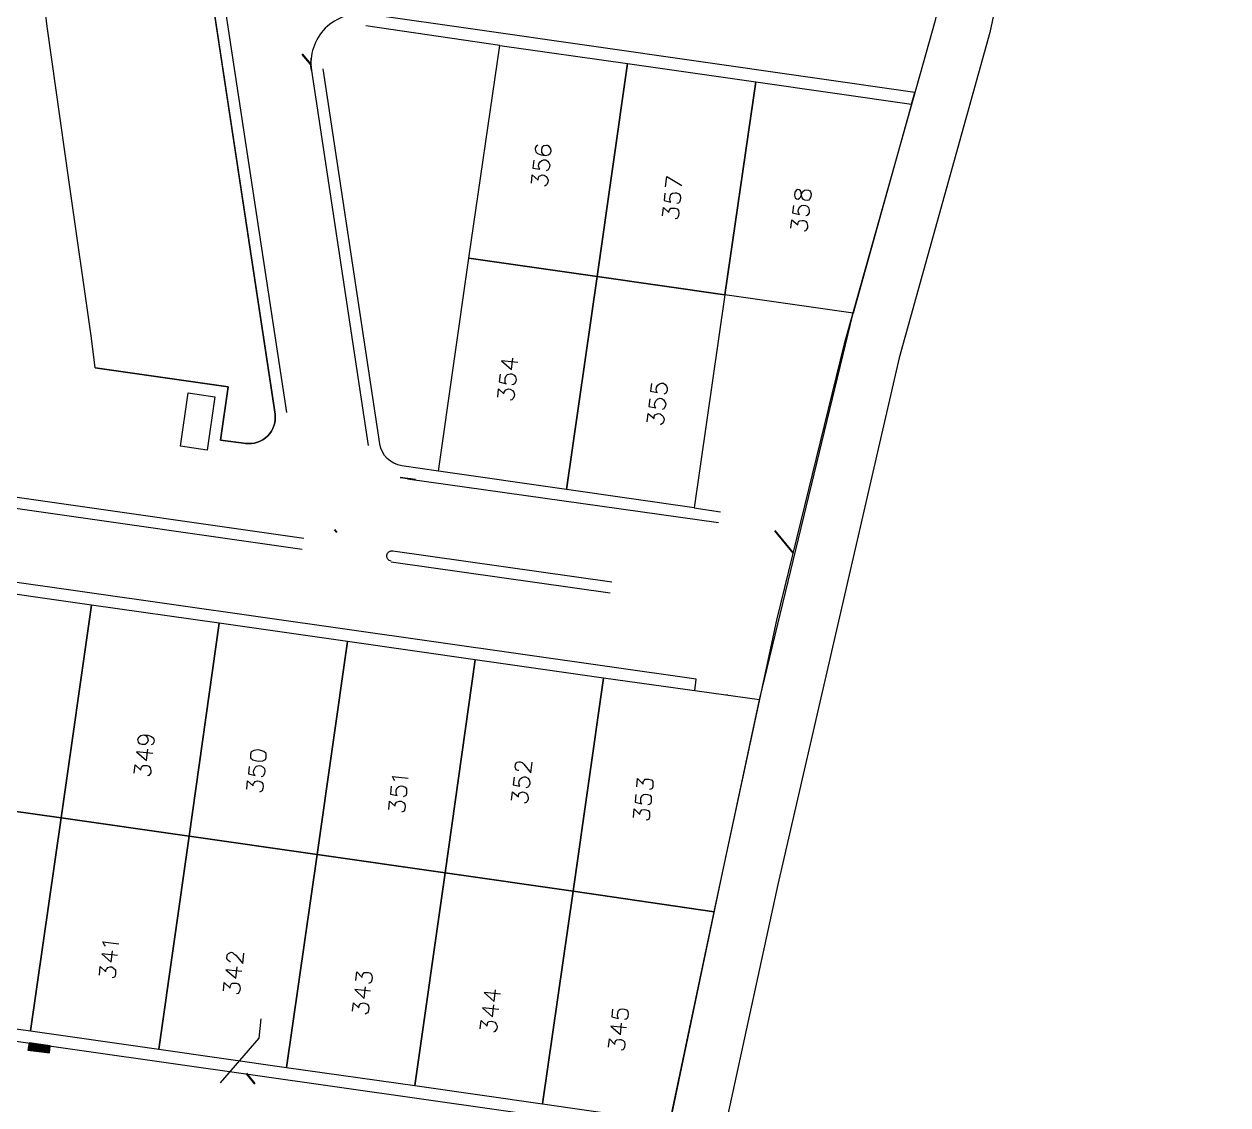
# Model space of a CAD drawing. Header units: metres. Extents: x 678 to 2349, y 417 to 1219.
# Drawn here: x 2227.4 to 2339.1, y 955.8 to 1056.1 of the extents above; entities that cross this region are included whole.
import ezdxf

# ---------------------------------------------------------------- set-up
doc = ezdxf.new("R2010")
doc.units = ezdxf.units.M
doc.layers.add('PDF2_area escolar', color=7, linetype='Continuous', true_color=0x989898)
doc.layers.add('PDF_Geometry', color=7, linetype='Continuous', true_color=0x797979)

# ---------------------------------------------------------------- blocks, each defined once
blk = doc.blocks.new('base')
at = {"layer": 'PDF_Geometry', "lineweight": 25, "extrusion": (-0.000787417, 0.063364, 0.99799), "elevation": 0.03}
for points in [[(-320.14, -199.51), (-317.65, -177.69), (-314.6, -157.33), (-312.34, -132.43), (-311, -117.52), (-303.8, -78.13), (-296.11, -43.91), (-287.33, -13.76), (-275.46, 35.07), (-264.94, 80.83)], [(-314.36, -197.29), (-299.6, -195.68), (-292.74, -194.19), (-282.66, -192.11), (-274.48, -190.36), (-258.04, -185.15), (-248.03, -180.61), (-240.54, -177.71), (-228.64, -174.04), (-222.73, -172.71), (-217.38, -171.04), (-209.93, -169.25), (-202.16, -164.76), (-196.2, -160.28), (-195.07, -159.82), (-178.09, -157.46), (-154.3, -156.61), (-136.67, -154.61), (-124.44, -153.16), (-118.07, -151.47), (-100.79, -146.65), (-80.95, -140.97), (-73.38, -139.33), (-61.69, -135.82), (-40.5, -131.6), (-37.73, -130.87), (-17.66, -129.44), (1.31, -127.46), (21.09, -124.93), (41.01, -122.83), (47.38, -123.46), (63.59, -123.19), (81.4, -124.31), (85.64, -96.07), (88.7, -66.39), (92.81, -40.78), (97.16, -22.39), (100.6, -1.56), (102.48, 8.32), (109.69, 37.36), (117.53, 76.62), (126.22, 115.64), (131.51, 149.59), (134.68, 173.97), (136.92, 195.59), (139.96, 229.68), (141.56, 250.68), (142.61, 271.37), (143.25, 283.21), (147.07, 312.94), (152.58, 355.63), (153.55, 396.04), (150.87, 418.02), (151.78, 438.64), (150.96, 458.03), (151.78, 438.64), (150.87, 418.02), (153.55, 396.04), (152.58, 355.63), (147.07, 312.94), (143.25, 283.21), (142.61, 271.37), (141.56, 250.68), (139.96, 229.68), (136.92, 195.59), (134.68, 173.97), (131.51, 149.59), (126.22, 115.64), (117.53, 76.62), (109.69, 37.36), (102.48, 8.32), (100.6, -1.56), (97.16, -22.39), (92.81, -40.78), (88.7, -66.39), (85.64, -96.07), (81.4, -124.31), (63.59, -123.19), (47.38, -123.46), (41.01, -122.83), (21.09, -124.93), (1.31, -127.46), (-17.66, -129.44), (-37.73, -130.87), (-40.5, -131.6), (-61.69, -135.82), (-73.38, -139.33), (-80.95, -140.97), (-100.79, -146.65), (-118.07, -151.47), (-124.44, -153.16), (-136.67, -154.61), (-154.3, -156.61), (-178.09, -157.46), (-195.07, -159.82), (-196.2, -160.28), (-202.16, -164.76), (-209.93, -169.25), (-217.38, -171.04), (-222.73, -172.71), (-228.64, -174.04), (-240.54, -177.71), (-248.03, -180.61), (-258.04, -185.15), (-274.48, -190.36), (-282.66, -192.11), (-292.74, -194.19), (-299.6, -195.68), (-314.36, -197.29), (-312.18, -178.45), (-309.15, -157.9), (-306.88, -132.9), (-305.82, -118), (-298.64, -78.8), (-291.06, -45.08), (-282.25, -15.12), (-275.64, 10.47), (-270.32, 33.9), (-263.82, 63.16), (-258.15, 86.41), (-284.42, 123.89)], [(-212.72, -13.76), (-225.05, -11.85), (-224.27, -6.89), (-226.64, -6.56), (-224.27, -6.89), (-225.05, -11.85), (-212.72, -13.76), (-212.4, -16.53), (-210.53, -31.04), (-208.66, -45.54), (-208.21, -49.82), (-207.57, -57.27), (-206.95, -64.76), (-206.13, -70.7), (-205.32, -76.65), (-202.67, -97.78), (-200.07, -118.96), (-199.38, -121.64), (-195.32, -136.88), (-191.41, -136.75), (-190.56, -158.55), (-190.74, -159.23), (-195.07, -159.82), (-196.2, -160.28), (-202.16, -164.76), (-209.93, -169.25), (-213.28, -170.05), (-213.36, -169.58), (-218.45, -150.23), (-210.17, -148.07), (-219.75, -78.66), (-229.38, -9.24), (-211.58, -137.89)], [(-230.46, -9.39), (-212.57, -138)], [(-250.63, -43.27), (-238.21, -45.23)], [(-254.06, -33.95), (-253.91, -33.88), (-253.79, -33.71), (-253.78, -33.57), (-253.84, -33.33), (-254.01, -33.17), (-254.36, -33.04), (-254.73, -32.99), (-255.01, -33.05), (-255.17, -33.17), (-255.29, -33.39), (-255.29, -33.43), (-255.23, -33.67), (-255.11, -33.83), (-254.93, -33.9), (-254.84, -33.91), (-254.6, -33.89), (-254.45, -33.77), (-254.38, -33.54), (-254.37, -33.5), (-254.39, -33.26), (-254.51, -33.11), (-254.73, -32.99)], [(-253.66, -32.57), (-253.57, -31.83), (-254.2, -31.71), (-254.16, -31.76), (-254.1, -32), (-254.13, -32.23), (-254.24, -32.4), (-254.39, -32.52), (-254.59, -32.59), (-254.77, -32.57), (-254.94, -32.46), (-255.06, -32.3), (-255.13, -32.11), (-255.1, -31.88), (-254.99, -31.66), (-254.93, -31.62), (-254.79, -31.55)], [(-253.4, -30.42), (-253.49, -31.19), (-254.04, -30.71), (-254.06, -30.94), (-254.13, -31.07), (-254.22, -31.11), (-254.42, -31.18), (-254.6, -31.15), (-254.77, -31.04), (-254.89, -30.89), (-254.96, -30.69), (-254.93, -30.46), (-254.81, -30.25), (-254.76, -30.21), (-254.62, -30.13)], [(-265.86, -29.94), (-265.98, -30.9), (-267.36, -30.03)], [(-265.79, -29.34), (-265.71, -28.66), (-266.33, -28.49), (-266.25, -28.59), (-266.23, -28.78), (-266.26, -29.01), (-266.33, -29.23), (-266.49, -29.35), (-266.72, -29.37), (-266.86, -29.35), (-267.08, -29.28), (-267.2, -29.12), (-267.22, -28.89), (-267.19, -28.66), (-267.12, -28.49), (-267.02, -28.4), (-266.88, -28.38)], [(-277.69, -28.05), (-277.61, -27.36), (-278.24, -27.19), (-278.2, -27.29), (-278.13, -27.48), (-278.16, -27.71), (-278.28, -27.93), (-278.43, -28.05), (-278.67, -28.07), (-278.8, -28.05), (-278.98, -27.98), (-279.1, -27.83), (-279.16, -27.59), (-279.14, -27.36), (-279.02, -27.19), (-278.97, -27.1), (-278.82, -27.08)], [(-265.54, -27.24), (-265.63, -28.02), (-266.13, -27.54), (-266.15, -27.72), (-266.26, -27.85), (-266.31, -27.93), (-266.55, -27.95), (-266.69, -27.93), (-266.91, -27.86), (-267.03, -27.71), (-267.05, -27.47), (-267.02, -27.25), (-266.95, -27.07), (-266.85, -26.99), (-266.71, -26.96)], [(-277.44, -25.94), (-277.53, -26.72), (-278.07, -26.24), (-278.1, -26.42), (-278.16, -26.55), (-278.26, -26.63), (-278.49, -26.65), (-278.63, -26.63), (-278.81, -26.57), (-278.93, -26.41), (-278.99, -26.17), (-278.97, -25.95), (-278.85, -25.77), (-278.8, -25.69), (-278.65, -25.66)], [(-273.96, 17.88), (-283.11, -17.98)], [(-251.95, -13.76), (-250.44, -13.94), (-251.36, -13.13), (-251.49, -14.19)], [(-250.29, -12.71), (-250.2, -11.98), (-250.83, -11.81), (-250.75, -11.91), (-250.73, -12.14), (-250.75, -12.33), (-250.83, -12.55), (-250.98, -12.67), (-251.22, -12.73), (-251.36, -12.72), (-251.58, -12.6), (-251.7, -12.44), (-251.76, -12.2), (-251.74, -12.02), (-251.62, -11.8), (-251.52, -11.72), (-251.37, -11.69)], [(-264.31, -11.67), (-264.22, -10.94), (-264.85, -10.81), (-264.81, -10.86), (-264.75, -11.1), (-264.78, -11.33), (-264.89, -11.5), (-265.05, -11.62), (-265.24, -11.69), (-265.42, -11.67), (-265.59, -11.56), (-265.71, -11.4), (-265.78, -11.21), (-265.76, -10.98), (-265.64, -10.76), (-265.59, -10.72), (-265.44, -10.65)], [(-250.03, -10.56), (-250.13, -11.34), (-250.62, -10.86), (-250.65, -11.04), (-250.76, -11.21), (-250.81, -11.25), (-251.05, -11.32), (-251.19, -11.3), (-251.41, -11.18), (-251.53, -11.03), (-251.59, -10.79), (-251.57, -10.61), (-251.45, -10.39), (-251.35, -10.31), (-251.2, -10.28)], [(-264.14, -10.25), (-264.05, -9.52), (-264.68, -9.4), (-264.64, -9.45), (-264.58, -9.69), (-264.6, -9.87), (-264.72, -10.09), (-264.87, -10.21), (-265.07, -10.28), (-265.25, -10.25), (-265.42, -10.14), (-265.54, -9.99), (-265.61, -9.75), (-265.59, -9.57), (-265.47, -9.35), (-265.42, -9.31), (-265.27, -9.23)], [(-263.88, -8.1), (-263.97, -8.88), (-264.52, -8.4), (-264.54, -8.62), (-264.61, -8.76), (-264.7, -8.79), (-264.9, -8.86), (-265.08, -8.84), (-265.25, -8.72), (-265.37, -8.57), (-265.44, -8.33), (-265.41, -8.15), (-265.3, -7.93), (-265.24, -7.89), (-265.1, -7.82)], [(-231.88, 2.33), (-179.17, -5.88)], [(-179, -4.88), (-231.71, 3.33)], [(-244.44, -3.77), (-241.07, -4.31)], [(-241.57, -3.09), (-270.39, 1.35)], [(-268.15, -0.07), (-270.56, 0.35)], [(-268, 16.97), (-268.13, 15.87), (-179.14, 2.05), (-177.21, 3.48), (-171.28, 41.86)], [(-239.95, 4.6), (-260.25, 7.74)], [(-270.97, 17.33), (-270.96, 17.42)], [(-216.81, 20.4), (-217.03, 20.52), (-217.15, 20.68), (-217.21, 20.91), (-217.21, 20.96), (-217.09, 21.18), (-216.93, 21.3), (-216.7, 21.32), (-216.65, 21.31), (-216.43, 21.24), (-216.31, 21.08), (-216.25, 20.85), (-216.25, 20.8), (-216.37, 20.58), (-216.52, 20.46), (-216.81, 20.4), (-217.18, 20.45), (-217.53, 20.58), (-217.7, 20.74), (-217.76, 20.98), (-217.74, 21.12), (-217.63, 21.29), (-217.48, 21.36)], [(-217.62, 22.17), (-216.11, 21.99), (-217.03, 22.79), (-217.16, 21.74)], [(-215.87, 23.95), (-215.97, 23.18), (-216.5, 23.7), (-216.53, 23.48), (-216.59, 23.34), (-216.7, 23.26), (-216.93, 23.25), (-217.07, 23.26), (-217.25, 23.33), (-217.37, 23.48), (-217.43, 23.72), (-217.4, 23.95), (-217.29, 24.12), (-217.23, 24.21), (-217.09, 24.24)], [(-226.55, 23.48), (-226.47, 24.16), (-227.09, 24.33), (-227.01, 24.23), (-226.95, 23.99), (-226.97, 23.81), (-227.09, 23.59), (-227.24, 23.47), (-227.48, 23.4), (-227.62, 23.42), (-227.84, 23.54), (-227.96, 23.69), (-227.98, 23.93), (-227.96, 24.11), (-227.88, 24.33), (-227.78, 24.41), (-227.64, 24.44)], [(-251.55, 24.17), (-251.46, 24.16), (-251.33, 24.1), (-251.29, 24), (-251.22, 23.85), (-251.25, 23.58), (-251.36, 23.45), (-251.42, 23.37), (-251.56, 23.34), (-251.7, 23.35), (-251.87, 23.42), (-252.04, 23.58), (-252.68, 24.4), (-252.8, 23.39)], [(-226.29, 25.58), (-226.39, 24.8), (-226.89, 25.28), (-226.91, 25.1), (-227.02, 24.97), (-227.07, 24.89), (-227.31, 24.82), (-227.45, 24.84), (-227.67, 24.96), (-227.79, 25.11), (-227.81, 25.34), (-227.78, 25.53), (-227.71, 25.75), (-227.61, 25.83), (-227.47, 25.86)], [(-240.05, 24.96), (-239.97, 24.82), (-239.82, 24.57), (-241.28, 24.74)], [(-251.11, 24.77), (-251.02, 25.5), (-251.65, 25.62), (-251.61, 25.57), (-251.55, 25.33), (-251.57, 25.15), (-251.69, 24.93), (-251.85, 24.81), (-252.04, 24.74), (-252.18, 24.76), (-252.39, 24.88), (-252.51, 25.03), (-252.58, 25.27), (-252.56, 25.45), (-252.44, 25.67), (-252.39, 25.71), (-252.19, 25.78)], [(-262.48, 25.81), (-262.58, 25.04), (-263.07, 25.56), (-263.1, 25.33), (-263.2, 25.2), (-263.26, 25.12), (-263.5, 25.1), (-263.63, 25.12), (-263.86, 25.19), (-263.98, 25.34), (-263.99, 25.58), (-263.97, 25.81), (-263.9, 25.98), (-263.8, 26.06), (-263.65, 26.09)], [(-239.71, 25.48), (-239.62, 26.21), (-240.25, 26.33), (-240.17, 26.28), (-240.15, 26.04), (-240.17, 25.86), (-240.25, 25.64), (-240.4, 25.52), (-240.64, 25.45), (-240.78, 25.47), (-240.99, 25.59), (-241.11, 25.74), (-241.13, 25.98), (-241.11, 26.16), (-241.04, 26.38), (-240.94, 26.42), (-240.79, 26.49)], [(-250.85, 26.92), (-250.94, 26.14), (-251.49, 26.62), (-251.51, 26.44), (-251.58, 26.26), (-251.67, 26.23), (-251.87, 26.16), (-252.01, 26.17), (-252.22, 26.29), (-252.34, 26.45), (-252.41, 26.69), (-252.39, 26.87), (-252.27, 27.09), (-252.22, 27.13), (-252.02, 27.2)], [(-262.39, 26.54), (-262.31, 27.23), (-262.94, 27.4), (-262.86, 27.3), (-262.84, 27.11), (-262.86, 26.88), (-262.94, 26.66), (-263.09, 26.54), (-263.32, 26.52), (-263.46, 26.53), (-263.69, 26.61), (-263.81, 26.76), (-263.82, 26.99), (-263.8, 27.22), (-263.73, 27.4), (-263.63, 27.48), (-263.48, 27.51)], [(-239.45, 27.63), (-239.54, 26.85), (-240.04, 27.33), (-240.06, 27.15), (-240.18, 26.97), (-240.23, 26.93), (-240.47, 26.87), (-240.6, 26.89), (-240.82, 27.01), (-240.94, 27.16), (-240.96, 27.39), (-240.94, 27.58), (-240.87, 27.8), (-240.77, 27.83), (-240.62, 27.91)], [(-262.14, 28.65), (-262.23, 27.87), (-262.73, 28.39), (-262.76, 28.16), (-262.86, 28.04), (-262.92, 27.95), (-263.15, 27.93), (-263.29, 27.95), (-263.51, 28.02), (-263.63, 28.18), (-263.65, 28.41), (-263.63, 28.64), (-263.56, 28.82), (-263.46, 28.9), (-263.31, 28.93)], [(-214.11, 40.9), (-212.65, 40.72), (-213.52, 41.52), (-213.65, 40.47)], [(-213.01, 40.02), (-212.93, 39.88), (-212.78, 39.62), (-214.24, 39.8)], [(-224.6, 41.61), (-224.55, 41.6), (-224.38, 41.49), (-224.34, 41.43), (-224.26, 41.29), (-224.3, 40.97), (-224.41, 40.84), (-224.46, 40.8), (-224.65, 40.73), (-224.79, 40.75), (-224.92, 40.86), (-225.08, 41.01), (-225.73, 41.79), (-225.85, 40.83)], [(-212.41, 42.69), (-212.5, 41.91), (-213, 42.39), (-213.02, 42.2), (-213.13, 42.08), (-213.19, 41.99), (-213.43, 41.93), (-213.56, 41.95), (-213.74, 42.06), (-213.9, 42.22), (-213.92, 42.45), (-213.9, 42.63), (-213.83, 42.86), (-213.72, 42.94), (-213.58, 42.97)], [(-225.64, 42.52), (-224.14, 42.34), (-225.06, 43.14), (-225.19, 42.09)], [(-236.19, 43.51), (-236.29, 42.69), (-236.78, 43.21), (-236.81, 42.98), (-236.92, 42.86), (-236.98, 42.77), (-237.21, 42.75), (-237.35, 42.77), (-237.57, 42.84), (-237.68, 43.04), (-237.71, 43.23), (-237.68, 43.46), (-237.61, 43.68), (-237.51, 43.72), (-237.36, 43.79)], [(-223.9, 44.3), (-223.99, 43.53), (-224.53, 44.06), (-224.56, 43.83), (-224.62, 43.69), (-224.72, 43.61), (-224.96, 43.6), (-225.1, 43.61), (-225.27, 43.68), (-225.39, 43.83), (-225.46, 44.07), (-225.43, 44.3), (-225.32, 44.47), (-225.26, 44.56), (-225.12, 44.59)], [(-237.55, 44.51), (-236.09, 44.33), (-236.96, 45.18), (-237.1, 44.08)], [(-249.6, 44.94), (-248.1, 44.76), (-249.01, 45.61), (-249.15, 44.52)], [(-172.68, 43.79), (-264.94, 58.11)], [(-235.85, 46.35), (-235.94, 45.57), (-236.44, 46.05), (-236.47, 45.82), (-236.58, 45.69), (-236.63, 45.65), (-236.87, 45.59), (-237.01, 45.6), (-237.22, 45.72), (-237.34, 45.88), (-237.37, 46.07), (-237.34, 46.29), (-237.27, 46.52), (-237.17, 46.55), (-237.02, 46.63)], [(-249.43, 46.36), (-247.93, 46.18), (-248.84, 47.03), (-248.98, 45.93)], [(-259.99, 46.47), (-259.91, 47.16), (-260.54, 47.33), (-260.46, 47.22), (-260.44, 47.04), (-260.46, 46.81), (-260.54, 46.58), (-260.69, 46.46), (-260.92, 46.45), (-261.06, 46.46), (-261.28, 46.54), (-261.4, 46.69), (-261.42, 46.92), (-261.4, 47.15), (-261.33, 47.33), (-261.23, 47.41), (-261.08, 47.44)], [(-223.52, 52.84), (-227.17, 48.73), (-227.38, 46.95)], [(-247.69, 48.14), (-247.78, 47.37), (-248.32, 47.89), (-248.35, 47.67), (-248.41, 47.53), (-248.51, 47.45), (-248.7, 47.43), (-248.84, 47.45), (-249.06, 47.52), (-249.18, 47.72), (-249.25, 47.91), (-249.22, 48.14), (-249.11, 48.31), (-249.05, 48.4), (-248.9, 48.47)], [(-261.27, 48.2), (-259.81, 48.03), (-260.68, 48.83), (-260.81, 47.78)], [(-207.72, 49.26), (-205.86, 48.95), (-205.74, 49.54), (-207.66, 49.81)], [(-205.74, 49.54), (-205.75, 49.49)], [(-205.83, 49.55), (-205.76, 49.4)], [(-205.92, 49.56), (-205.77, 49.26)], [(-205.97, 49.56), (-205.84, 49.13)], [(-206.06, 49.57), (-205.85, 49.04)], [(-206.11, 49.58), (-205.9, 48.95)], [(-206.2, 49.59), (-205.94, 49)], [(-206.29, 49.6), (-206.04, 49.01)], [(-206.34, 49.61), (-206.08, 49.02)], [(-206.43, 49.62), (-206.17, 49.03)], [(-206.47, 49.62), (-206.26, 49.04)], [(-206.56, 49.63), (-206.31, 49.05)], [(-206.66, 49.65), (-206.4, 49.06)], [(-206.7, 49.65), (-206.45, 49.06)], [(-206.79, 49.66), (-206.54, 49.07)], [(-206.84, 49.67), (-206.63, 49.09)], [(-206.93, 49.68), (-206.68, 49.09)], [(-207.02, 49.69), (-206.77, 49.1)], [(-207.07, 49.69), (-206.81, 49.11)], [(-207.15, 49.75), (-206.9, 49.12)], [(-207.24, 49.76), (-207, 49.13)], [(-207.29, 49.77), (-207.04, 49.14)], [(-207.38, 49.78), (-207.13, 49.15)], [(-207.43, 49.78), (-207.22, 49.16)], [(-207.52, 49.8), (-207.26, 49.21)], [(-207.61, 49.81), (-207.36, 49.22)], [(-207.66, 49.77), (-207.4, 49.23)], [(-207.68, 49.63), (-207.49, 49.24)], [(-207.69, 49.49), (-207.58, 49.25)], [(-207.7, 49.4), (-207.63, 49.25)], [(-207.72, 49.26), (-207.72, 49.26)], [(-259.57, 49.99), (-259.66, 49.21), (-260.16, 49.74), (-260.18, 49.51), (-260.29, 49.38), (-260.35, 49.3), (-260.58, 49.28), (-260.72, 49.3), (-260.94, 49.37), (-261.06, 49.52), (-261.08, 49.76), (-261.05, 49.99), (-260.99, 50.16), (-260.88, 50.24), (-260.74, 50.27)], [(-255.13, 108.39), (-164.82, 94.36), (-163.42, 92.48), (-169.4, 54.06), (-171.28, 52.66), (-262.92, 66.86)]]:
    blk.add_lwpolyline(points, dxfattribs=at)
for points in [[(-288.78, -37.33), (-289.09, -38.4), (-248.81, -44.7), (-238.39, -46.32, 0.502728), (-233.13, -41.16), (-237.96, -6.22)], [(-241.06, -4.31, -0.330917), (-239.05, -6.36), (-234.21, -41.31)], [(-239.96, 4.55, -0.999988), (-240.12, 3.6), (-260.42, 6.74)]]:
    blk.add_lwpolyline(points, format="xyb", dxfattribs=at)
for points in [[(-250.63, -43.27), (-262.47, -41.43), (-259.39, -21.67), (-247.51, -23.52)], [(-262.47, -41.43), (-274.35, -39.58), (-271.23, -19.83), (-259.39, -21.67)], [(-274.35, -39.58), (-288.78, -37.33), (-283.11, -17.98), (-271.23, -19.83)], [(-277.8, -29.01), (-277.87, -28.77), (-277.99, -28.66), (-278.13, -28.64), (-278.28, -28.72), (-278.39, -28.84), (-278.47, -29.11), (-278.59, -29.33), (-278.74, -29.45), (-278.88, -29.48), (-279.11, -29.45), (-279.24, -29.39), (-279.28, -29.29), (-279.35, -29.1), (-279.31, -28.82), (-279.19, -28.61), (-279.14, -28.52), (-278.99, -28.49), (-278.77, -28.52), (-278.63, -28.58), (-278.51, -28.74), (-278.45, -28.98), (-278.44, -29.25), (-278.36, -29.4), (-278.24, -29.51), (-278.1, -29.53), (-277.95, -29.45), (-277.84, -29.28)], [(-247.51, -23.52), (-259.39, -21.67), (-256.32, -1.92), (-244.44, -3.77)], [(-259.39, -21.67), (-271.23, -19.83), (-268.15, -0.07), (-256.32, -1.92)], [(-221.33, -11.33), (-223.79, -10.94), (-223, -5.98), (-220.54, -6.37)], [(-240.89, -3.22), (-242.3, -3)], [(-197.19, 26.2), (-209.03, 28.04), (-212.1, 8.29), (-200.22, 6.44)], [(-209.03, 28.04), (-220.91, 29.89), (-223.94, 10.13), (-212.1, 8.29)], [(-220.91, 29.89), (-232.74, 31.74), (-235.82, 11.98), (-223.94, 10.13)], [(-232.74, 31.74), (-244.62, 33.58), (-247.65, 13.82), (-235.82, 11.98)], [(-244.62, 33.58), (-256.46, 35.43), (-259.53, 15.67), (-247.65, 13.82)], [(-256.46, 35.43), (-269.51, 37.51), (-273.96, 17.88), (-259.53, 15.67)], [(-226.67, 22.47), (-226.69, 22.66), (-226.9, 22.87), (-227.26, 22.96), (-227.44, 22.98), (-227.81, 22.98), (-228.06, 22.83), (-228.13, 22.65), (-228.15, 22.51), (-228.13, 22.28), (-227.92, 22.11), (-227.56, 21.98), (-227.38, 21.95), (-227, 22), (-226.76, 22.11), (-226.69, 22.33)], [(-194.11, 46), (-205.95, 47.8), (-209.03, 28.04), (-197.19, 26.2)], [(-205.95, 47.8), (-217.83, 49.65), (-220.91, 29.89), (-209.03, 28.04)], [(-205.95, 47.8), (-217.83, 49.65), (-220.91, 29.89), (-209.03, 28.04)], [(-217.83, 49.65), (-229.66, 51.49), (-232.74, 31.74), (-220.91, 29.89)], [(-229.66, 51.49), (-241.55, 53.34), (-244.62, 33.58), (-232.74, 31.74)], [(-241.55, 53.34), (-253.38, 55.18), (-256.46, 35.43), (-244.62, 33.58)], [(-253.38, 55.18), (-265.17, 57.02), (-269.51, 37.51), (-256.46, 35.43)], [(-207.77, 49.22), (-205.82, 48.9), (-205.69, 49.58), (-207.7, 49.86)], [(-205.74, 49.54), (-205.86, 48.95), (-207.72, 49.26), (-207.66, 49.81)]]:
    blk.add_lwpolyline(points, close=True, dxfattribs=at)
at = {"layer": 'PDF_Geometry', "color": 30, "lineweight": 50, "true_color": 0xf26621, "extrusion": (-0.000787417, 0.063364, 0.99799), "elevation": 0.03}
blk.add_lwpolyline([(-233.1, -41.67), (-232.29, -42.7)], dxfattribs=at)
at = {"layer": 'PDF_Geometry', "color": 7, "lineweight": 25, "extrusion": (-0.000787417, 0.063364, 0.99799), "elevation": 0.03}
blk.add_lwpolyline([(-233.13, -41.16), (-233.14, -41.2), (-233.11, -41.35), (-233.11, -41.39), (-233.08, -41.49), (-233.09, -41.58), (-233.1, -41.67), (-233.11, -41.76), (-233.08, -41.91), (-233.09, -41.95), (-233.1, -42.04), (-233.11, -42.14), (-233.12, -42.23), (-233.13, -42.32)], dxfattribs=at)
at = {"layer": 'PDF_Geometry', "lineweight": 25, "extrusion": (-0.000787417, 0.063364, 0.99799), "elevation": 0.03}
blk.add_lwpolyline([(-226.58, -6.57, 0.502393), (-229.35, -9.29, -0.502393)], format="xyb", close=True, dxfattribs=at)
at = {"layer": 'PDF_Geometry', "color": 6, "lineweight": 40, "extrusion": (-0.000787417, 0.063364, 0.99799), "elevation": 0.03}
for points in [[(-234.95, 1.81), (-234.75, 1.56)], [(-277.27, 4.27), (-275.58, 2.16)]]:
    blk.add_lwpolyline(points, dxfattribs=at)
at = {"layer": 'PDF_Geometry', "color": 109, "lineweight": 50, "true_color": 0x136633, "extrusion": (-0.000787417, 0.063364, 0.99799), "elevation": 0.03}
for points in [[(-207.58, 49.25), (-207.54, 49.2)], [(-226.7, 52.99), (-225.94, 52.01)]]:
    blk.add_lwpolyline(points, dxfattribs=at)

msp = doc.modelspace()

# ---------------------------------------------------------------- block references
at = {"layer": 'PDF2_area escolar'}
msp.add_blockref('base', (2021.46982, 1007.79727, 999.038), dxfattribs=at)

doc.saveas('drawing.dxf')
